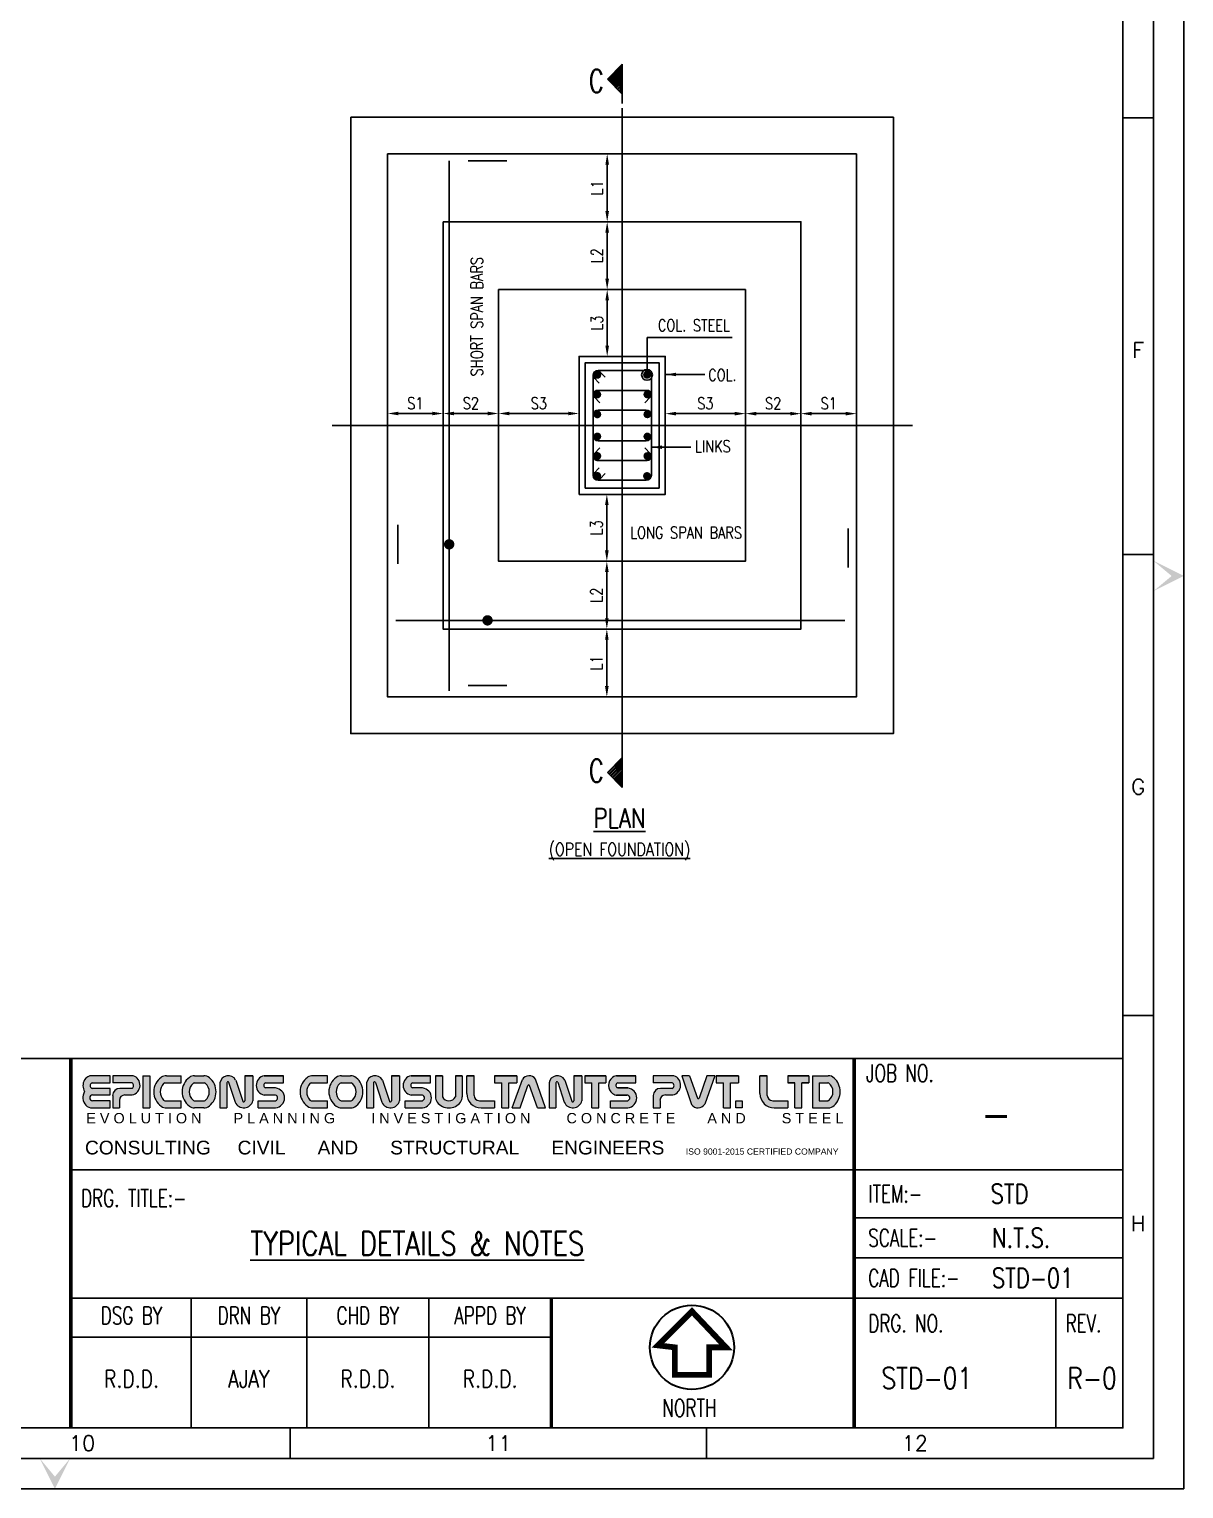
# Model space of a CAD drawing. Extents: x 455722 to 1142355, y -625363 to -272741.
# Drawn here: x 602676 to 629471, y -555636 to -521763 of the extents above; entities that cross this region are included whole.
import ezdxf
from ezdxf.enums import TextEntityAlignment as Align
from ezdxf.lldxf.tags import DXFTag

# ---------------------------------------------------------------- set-up
doc = ezdxf.new("R2010")
doc.units = 0
doc.header["$LTSCALE"] = 500
doc.header["$MEASUREMENT"] = 0
doc.layers.get('DEFPOINTS').update_dxf_attribs({"color": 4})
doc.layers.add('00 ECPL LOGO', color=250, linetype='Continuous', lineweight=20)
for name, color, linetype in [('CEN', 8, 'CENTER'), ('COL', 1, 'Continuous'), ('DIM', 5, 'Continuous'), ('FOOT', 4, 'Continuous'), ('LINK', 2, 'Continuous'), ('MISC', 5, 'Continuous'), ('NO. SECTION', 1, 'Continuous'), ('PNA', 10, 'Continuous'), ('S-REINFORCEMENT', 6, 'Continuous'), ('S-TEXT-1', 4, 'Continuous'), ('S-TITLE', 6, 'Continuous'), ('TEXT', 4, 'Continuous'), ('TEXT (SHEET)', 4, 'Continuous'), ('TEXT1', 2, 'Continuous'), ('TITLE', 4, 'Continuous')]:
    doc.layers.add(name, color=color, linetype=linetype)
doc.styles.add('ROMANS', font='r.shx', dxfattribs={"width": 0.8, "height": 275, "bigfont": 'bigfont.shx'})
doc.styles.add('SEC. TEXT', font='arial.ttf', dxfattribs={"height": 180})
tags = doc.linetypes.add('CENTER', pattern=[2, 1.25, -0.25, 0.25, -0.25]).pattern_tags.tags
tags[10:11] = [DXFTag(74, 4), DXFTag(75, 0), DXFTag(340, '0'), DXFTag(46, 1.0), DXFTag(50, 0.0), DXFTag(44, 0.0), DXFTag(45, 0.0)]
tags[8:9] = [DXFTag(74, 4), DXFTag(75, 0), DXFTag(340, '0'), DXFTag(46, 1.0), DXFTag(50, 0.0), DXFTag(44, 0.0), DXFTag(45, 0.0)]
tags[6:7] = [DXFTag(74, 4), DXFTag(75, 0), DXFTag(340, '0'), DXFTag(46, 1.0), DXFTag(50, 0.0), DXFTag(44, 0.0), DXFTag(45, 0.0)]
tags[4:5] = [DXFTag(74, 4), DXFTag(75, 0), DXFTag(340, '0'), DXFTag(46, 1.0), DXFTag(50, 0.0), DXFTag(44, 0.0), DXFTag(45, 0.0)]
tags = doc.linetypes.add('HIDDEN', pattern=[0.375, 0.25, -0.125]).pattern_tags.tags
tags[6:7] = [DXFTag(74, 4), DXFTag(75, 0), DXFTag(340, '0'), DXFTag(46, 1.0), DXFTag(50, 0.0), DXFTag(44, 0.0), DXFTag(45, 0.0)]
tags[4:5] = [DXFTag(74, 4), DXFTag(75, 0), DXFTag(340, '0'), DXFTag(46, 1.0), DXFTag(50, 0.0), DXFTag(44, 0.0), DXFTag(45, 0.0)]
doc.dimstyles.new('dim25', dxfattribs={"dimtxt": 250, "dimasz": 250, "dimexe": 200, "dimexo": 200, "dimgap": 100, "dimtad": 1, "dimdec": 0, "dimlfac": 0.25, "dimzin": 0, "dimdsep": 46, "dimtxsty": 'ROMANS', "dimcen": 0, "dimclrd": 5, "dimclre": 5, "dimclrt": 4, "dimadec": 0, "dimazin": 0, "dimtfac": 1, "dimtdec": 0, "dimtix": 1, "dimtofl": 0, "dimtmove": 2, "dimatfit": 3, "dimfxl": 0, "dimtolj": 1, "dimtzin": 0, "dimlwd": -1, "dimlwe": -1, "dimarcsym": 0})

# ---------------------------------------------------------------- blocks, each defined once
blk = doc.blocks.new('FOLDER')
at = {"layer": 'PNA'}
for points in [[(-1250, 2500), (0, 0), (0, 1000)], [(1250, 2500), (0, 0), (0, 1000)]]:
    blk.add_solid(points, dxfattribs=at)
blk = doc.blocks.new('A1')
at = {"layer": '00 ECPL LOGO'}
h = blk.add_hatch(color=7, dxfattribs=at)
h.dxf.hatch_style = 1
h.paths.add_polyline_path([(65416, 6564), (65416, 6682), (65123, 6682, 0.261636), (64999, 6612, 0.285841), (65001, 6424, 0.344902), (65022, 6205, 0.204992), (65127, 6161), (65416, 6161), (65416, 6276), (65134, 6276, -1), (65128, 6370), (65416, 6370), (65416, 6476), (65134, 6476, -1), (65132, 6564)])
h = blk.add_hatch(color=7, dxfattribs=at)
h.dxf.hatch_style = 1
h.paths.add_polyline_path([(65787, 6682), (65455, 6682), (65455, 6564), (65771, 6564, -0.440545), (65771, 6476), (65570, 6476, 0.414214), (65455, 6360), (65455, 6161), (65563, 6161), (65563, 6283, -0.414214), (65650, 6370), (65771, 6370, 0.757811)])
h.paths.add_polyline_path([(66057, 6682), (65944, 6682), (65944, 6161), (66057, 6161)])
h.paths.add_polyline_path([(66562, 6682), (66324, 6682, 0.154275), (66241, 6655, 0.519672), (66241, 6187, 0.154275), (66324, 6161), (66562, 6161), (66562, 6276), (66299, 6276, -0.210356), (66278, 6286, -0.388707), (66278, 6555, -0.210356), (66299, 6564), (66562, 6564)])
h.paths.add_polyline_path([(66927, 6682), (66780, 6682, 0.159018), (66695, 6654, 0.507969), (66695, 6189, 0.159018), (66780, 6161), (66927, 6161, 0.173791), (67019, 6194, 0.472311), (67019, 6649, 0.173791)])
h.paths.add_polyline_path([(66938, 6564, -0.185052), (66957, 6557, -0.445894), (66957, 6284, -0.185052), (66938, 6276), (66774, 6276, -0.185052), (66755, 6284, -0.445894), (66755, 6557, -0.185052), (66774, 6564)], flags=16)
h.paths.add_polyline_path([(67444, 6611, 0.723435), (67190, 6564), (67190, 6161), (67302, 6161), (67302, 6564, -0.723435), (67330, 6575), (67437, 6252, 0.724077), (67721, 6277), (67721, 6682), (67592, 6682), (67592, 6278, -0.755661), (67557, 6267)])
h.paths.add_polyline_path([(68218, 6682), (67905, 6682, 0.823713), (67905, 6367), (68089, 6367, -0.713272), (68089, 6276), (67809, 6276), (67809, 6161), (68089, 6161, 0.900309), (68089, 6484), (67928, 6484, -0.746931), (67928, 6564), (68218, 6564)])
h = blk.add_hatch(color=7, dxfattribs=at)
h.dxf.hatch_style = 1
h.paths.add_polyline_path([(68929, 6682), (68691, 6682, 0.154275), (68607, 6655, 0.519672), (68607, 6187, 0.154275), (68691, 6161), (68929, 6161), (68929, 6276), (68665, 6276, -0.210932), (68644, 6286, -0.385278), (68643, 6554, -0.212895), (68665, 6564), (68929, 6564)])
h.paths.add_polyline_path([(69394, 6649, 0.173792), (69302, 6682), (69155, 6682, 0.159018), (69070, 6654, 0.507969), (69070, 6189, 0.159018), (69155, 6161), (69302, 6161, 0.173792), (69394, 6194, 0.472311)])
h.paths.add_polyline_path([(69312, 6564, -0.185053), (69331, 6557, -0.445893), (69331, 6284, -0.185053), (69312, 6276), (69149, 6276, -0.185053), (69129, 6284, -0.445893), (69129, 6557, -0.185053), (69149, 6564)], flags=16)
h.paths.add_polyline_path([(69562, 6564), (69562, 6161), (69674, 6161), (69674, 6564, -0.436861), (69690, 6581, -0.319738), (69704, 6571), (69809, 6252, 0.724077), (70093, 6277), (70093, 6682), (69964, 6682), (69964, 6278, -0.755661), (69930, 6267), (69816, 6611, 0.723435)])
h.paths.add_polyline_path([(70594, 6682), (70281, 6682, 0.823713), (70281, 6367), (70466, 6367, -0.713272), (70466, 6276), (70185, 6276), (70185, 6161), (70466, 6161, 0.900309), (70466, 6484), (70304, 6484, -0.746931), (70304, 6564), (70594, 6564)])
h.paths.add_polyline_path([(70788, 6682), (70676, 6682), (70676, 6341, 0.160106), (70704, 6256, 0.505303), (71080, 6256, 0.160106), (71108, 6341), (71108, 6682), (70999, 6682), (70999, 6342, -0.621318), (70788, 6342)])
h.paths.add_polyline_path([(71299, 6682), (71181, 6682), (71181, 6392, 0.414214), (71412, 6161), (71631, 6161), (71631, 6276), (71386, 6276, -0.414214), (71299, 6363)])
h.paths.add_polyline_path([(71989, 6682), (71631, 6682), (71631, 6567), (71748, 6567), (71748, 6161), (71860, 6161), (71860, 6567), (71989, 6567)])
h.paths.add_polyline_path([(72294, 6628, 0.539211), (72081, 6621), (71915, 6161), (72046, 6161), (72170, 6522, -0.708617), (72197, 6522), (72327, 6161), (72453, 6161)])
h.paths.add_polyline_path([(72766, 6611, 0.723435), (72512, 6564), (72512, 6161), (72624, 6161), (72624, 6564, -0.723435), (72653, 6575), (72759, 6252, 0.724077), (73043, 6277), (73043, 6682), (72914, 6682), (72914, 6278, -0.755661), (72880, 6267)])
h.paths.add_polyline_path([(73430, 6682), (73090, 6682), (73090, 6567), (73206, 6567), (73206, 6161), (73319, 6161), (73319, 6567), (73430, 6567)])
h.paths.add_polyline_path([(73915, 6682), (73623, 6682, 0.157568), (73539, 6654, 0.511532), (73539, 6394, 0.157569), (73623, 6367), (73786, 6367, -0.713272), (73786, 6276), (73506, 6276), (73506, 6161), (73786, 6161, 0.900308), (73786, 6484), (73630, 6484), (73624, 6484, -0.722204), (73624, 6567), (73915, 6567)])
h = blk.add_hatch(color=7, dxfattribs=at)
h.dxf.hatch_style = 1
h.paths.add_polyline_path([(74531, 6682), (74198, 6682), (74198, 6564), (74501, 6564, -0.270444), (74526, 6549, -0.26297), (74526, 6491, -0.270444), (74501, 6476), (74314, 6476, 0.414214), (74198, 6360), (74198, 6161), (74307, 6161), (74307, 6283, -0.414214), (74393, 6370), (74515, 6370, 0.757811)])
h.paths.add_polyline_path([(74784, 6682), (74659, 6682), (74818, 6215, 0.539211), (75030, 6221), (75196, 6682), (75065, 6682), (74941, 6320, -0.708617), (74914, 6320)])
h.paths.add_polyline_path([(75574, 6682), (75217, 6682), (75217, 6567), (75333, 6567), (75333, 6161), (75446, 6161), (75446, 6567), (75574, 6567)])
h.paths.add_polyline_path([(76042, 6682), (75924, 6682), (75924, 6392, 0.414214), (76155, 6161), (76374, 6161), (76374, 6276), (76129, 6276, -0.414214), (76042, 6363)])
h.paths.add_polyline_path([(75638, 6276), (75531, 6276), (75531, 6161), (75638, 6161)])
h = blk.add_hatch(color=7, dxfattribs=at)
h.dxf.hatch_style = 1
h.paths.add_polyline_path([(76374, 6682), (76374, 6567), (76490, 6567), (76490, 6161), (76603, 6161), (76603, 6567), (76715, 6567), (76715, 6682)])
h.paths.add_polyline_path([(76771, 6682), (76771, 6161), (77026, 6161, 0.189446), (77124, 6199, 0.435754), (77124, 6643, 0.189446), (77026, 6682)])
h.paths.add_polyline_path([(77029, 6567, -0.519112), (77029, 6276), (76881, 6276), (76881, 6567)], flags=16)
at = {"color": 1}
for p, q in [((81794, 6959), (1969, 6959)), ((64792, 5159), (81794, 5159)), ((64792, 3084), (81794, 3084)), ((64792, 2451), (72548, 2451))]:
    blk.add_line(p, q, dxfattribs=at)
at = {"color": 5, "linetype": 'ByBlock', "lineweight": -2}
for p, q in [((77465, 4384), (81794, 4384)), ((77465, 3734), (81794, 3734)), ((66725, 984), (66725, 3084)), ((68592, 984), (68592, 3084)), ((70570, 984), (70570, 3084)), ((80711, 3084), (80711, 984))]:
    blk.add_line(p, q, dxfattribs=at)
blk.add_line((72548, 984), (72548, 3084))
at = {"flags": 128}
blk.add_lwpolyline([(0, 0), (82779, 0), (82779, 58231), (0, 58231)], close=True, dxfattribs=at)
at = {"color": 1, "const_width": 56.6}
for points in [[(64777, 984), (64777, 6959)], [(77447, 984), (77447, 6959)], [(72548, 984), (72548, 3084)]]:
    blk.add_lwpolyline(points, dxfattribs=at)
at = {"layer": '00 ECPL LOGO', "color": 7}
for p, q in [((65416, 6682), (65123, 6682)), ((65416, 6564), (65416, 6682)), ((65787, 6682), (65455, 6682)), ((65455, 6682), (65455, 6564)), ((65944, 6682), (66057, 6682)), ((65944, 6682), (65944, 6161)), ((66057, 6682), (66057, 6161)), ((66324, 6682), (66562, 6682)), ((66562, 6564), (66562, 6682)), ((66780, 6682), (66927, 6682)), ((67444, 6611), (67557, 6267)), ((67592, 6682), (67721, 6682)), ((67721, 6682), (67592, 6682)), ((67592, 6682), (67592, 6276)), ((67721, 6682), (67721, 6276)), ((67905, 6682), (68218, 6682)), ((68218, 6682), (67905, 6682)), ((68218, 6564), (68218, 6682)), ((68929, 6682), (68691, 6682)), ((68929, 6564), (68929, 6682)), ((69155, 6682), (69302, 6682)), ((69816, 6611), (69930, 6267)), ((69964, 6682), (70093, 6682)), ((69964, 6682), (70093, 6682)), ((70093, 6682), (69964, 6682)), ((69964, 6682), (69964, 6276)), ((70093, 6682), (70093, 6277)), ((70281, 6682), (70594, 6682)), ((70281, 6682), (70594, 6682)), ((70594, 6682), (70281, 6682)), ((70594, 6564), (70594, 6682)), ((70676, 6682), (70788, 6682)), ((70788, 6682), (70676, 6682)), ((70676, 6682), (70676, 6341)), ((70788, 6682), (70788, 6342)), ((70999, 6682), (71108, 6682)), ((71108, 6682), (70999, 6682)), ((70999, 6682), (70999, 6342)), ((71108, 6682), (71108, 6341)), ((71181, 6682), (71299, 6682)), ((71299, 6682), (71181, 6682)), ((71181, 6392), (71181, 6682)), ((71299, 6363), (71299, 6682)), ((71631, 6682), (71989, 6682)), ((71989, 6682), (71631, 6682)), ((71631, 6682), (71631, 6567)), ((71915, 6161), (72081, 6621)), ((71989, 6682), (71989, 6567)), ((72453, 6161), (72294, 6628)), ((72766, 6611), (72880, 6267)), ((72914, 6682), (72914, 6276)), ((72914, 6682), (73043, 6682)), ((72914, 6682), (73043, 6682)), ((73043, 6682), (72914, 6682)), ((72914, 6682), (73043, 6682)), ((73043, 6682), (73043, 6276)), ((73090, 6682), (73090, 6567)), ((73090, 6682), (73430, 6682)), ((73430, 6682), (73090, 6682)), ((73090, 6682), (73430, 6682)), ((73090, 6682), (73430, 6682)), ((73430, 6682), (73090, 6682)), ((73430, 6682), (73430, 6567)), ((73602, 6682), (73915, 6682)), ((73602, 6682), (73915, 6682)), ((73915, 6682), (73623, 6682)), ((73915, 6564), (73915, 6682)), ((74198, 6682), (74198, 6564)), ((74531, 6682), (74198, 6682)), ((74659, 6682), (74818, 6215)), ((74784, 6682), (74659, 6682)), ((74784, 6682), (74659, 6682)), ((74784, 6682), (74914, 6320)), ((75065, 6682), (74941, 6320)), ((75196, 6682), (75030, 6221)), ((75196, 6682), (75065, 6682)), ((75123, 6682), (75065, 6682)), ((75196, 6682), (75065, 6682)), ((75217, 6682), (75217, 6567)), ((75217, 6682), (75574, 6682)), ((75574, 6682), (75217, 6682)), ((75217, 6682), (75574, 6682)), ((75217, 6682), (75574, 6682)), ((75217, 6682), (75574, 6682)), ((75574, 6682), (75574, 6567)), ((75924, 6392), (75924, 6682)), ((75924, 6682), (76042, 6682)), ((76042, 6682), (75924, 6682)), ((76042, 6363), (76042, 6682)), ((76374, 6682), (76374, 6567)), ((76374, 6682), (76715, 6682)), ((76715, 6682), (76374, 6682)), ((76715, 6682), (76715, 6567)), ((76771, 6682), (76771, 6161)), ((76771, 6682), (77026, 6682)), ((65134, 6564), (65416, 6564)), ((65416, 6476), (65134, 6476)), ((65416, 6370), (65416, 6476)), ((65771, 6564), (65455, 6564)), ((65771, 6476), (65570, 6476)), ((66299, 6564), (66562, 6564)), ((66774, 6564), (66938, 6564)), ((67190, 6564), (67190, 6161)), ((67302, 6564), (67302, 6161)), ((67330, 6575), (67437, 6252)), ((67721, 6564), (67721, 6564)), ((67928, 6564), (68218, 6564)), ((68089, 6484), (67928, 6484)), ((68665, 6564), (68929, 6564)), ((69149, 6564), (69312, 6564)), ((69562, 6564), (69562, 6161)), ((69674, 6564), (69674, 6161)), ((69704, 6571), (69809, 6252)), ((70093, 6564), (70093, 6564)), ((70304, 6564), (70594, 6564)), ((70466, 6484), (70304, 6484)), ((71631, 6567), (71748, 6567)), ((71748, 6161), (71748, 6567)), ((71860, 6161), (71860, 6567)), ((71860, 6567), (71989, 6567)), ((72046, 6161), (72170, 6522)), ((72327, 6161), (72197, 6522)), ((72512, 6564), (72512, 6161)), ((72624, 6564), (72624, 6161)), ((72653, 6575), (72759, 6252)), ((73043, 6564), (73043, 6564)), ((73090, 6567), (73206, 6567)), ((73090, 6567), (73206, 6567)), ((73206, 6161), (73206, 6567)), ((73319, 6161), (73319, 6567)), ((73319, 6567), (73430, 6567)), ((73319, 6567), (73430, 6567)), ((73624, 6567), (73915, 6567)), ((73786, 6484), (73624, 6484)), ((73630, 6484), (73786, 6484)), ((74501, 6564), (74198, 6564)), ((74501, 6476), (74314, 6476)), ((75217, 6567), (75333, 6567)), ((75217, 6567), (75333, 6567)), ((75333, 6161), (75333, 6567)), ((75446, 6161), (75446, 6567)), ((75446, 6567), (75574, 6567)), ((75446, 6567), (75574, 6567)), ((76374, 6567), (76490, 6567)), ((76490, 6567), (76374, 6567)), ((76490, 6161), (76490, 6567)), ((76603, 6161), (76603, 6567)), ((76603, 6567), (76715, 6567)), ((76603, 6567), (76715, 6567)), ((76715, 6567), (76603, 6567)), ((76881, 6567), (76881, 6276)), ((76881, 6567), (77019, 6567)), ((65127, 6161), (65416, 6161)), ((65128, 6370), (65416, 6370)), ((65416, 6276), (65128, 6276)), ((65416, 6161), (65416, 6276)), ((65455, 6360), (65455, 6161)), ((65455, 6161), (65563, 6161)), ((65563, 6283), (65563, 6161)), ((65650, 6370), (65771, 6370)), ((65944, 6161), (66057, 6161)), ((66299, 6276), (66562, 6276)), ((66324, 6161), (66562, 6161)), ((66562, 6161), (66562, 6276)), ((66774, 6276), (66938, 6276)), ((66927, 6161), (66780, 6161)), ((67190, 6161), (67302, 6161)), ((67569, 6161), (67592, 6161)), ((67592, 6162), (67592, 6161)), ((67721, 6276), (67721, 6276)), ((67809, 6161), (67809, 6276)), ((67809, 6276), (68089, 6276)), ((67809, 6161), (68089, 6161)), ((67809, 6161), (68089, 6161)), ((68089, 6367), (67905, 6367)), ((68665, 6276), (68929, 6276)), ((68691, 6161), (68929, 6161)), ((68929, 6161), (68929, 6276)), ((69149, 6276), (69312, 6276)), ((69155, 6161), (69302, 6161)), ((69562, 6161), (69674, 6161)), ((69562, 6161), (69674, 6161)), ((69562, 6161), (69674, 6161)), ((70185, 6161), (70185, 6276)), ((70185, 6276), (70466, 6276)), ((70185, 6276), (70466, 6276)), ((70185, 6161), (70466, 6161)), ((70185, 6161), (70466, 6161)), ((70185, 6161), (70466, 6161)), ((70466, 6367), (70281, 6367)), ((71386, 6276), (71631, 6276)), ((71412, 6161), (71631, 6161)), ((71412, 6161), (71631, 6161)), ((71631, 6276), (71631, 6161)), ((71748, 6161), (71860, 6161)), ((71748, 6161), (71860, 6161)), ((71915, 6161), (72046, 6161)), ((71989, 6161), (72046, 6161)), ((72327, 6161), (72453, 6161)), ((72327, 6161), (72453, 6161)), ((72512, 6161), (72624, 6161)), ((72512, 6161), (72624, 6161)), ((72512, 6161), (72624, 6161)), ((73043, 6276), (73043, 6276)), ((73206, 6161), (73319, 6161)), ((73206, 6161), (73319, 6161)), ((73206, 6161), (73319, 6161)), ((73206, 6161), (73319, 6161)), ((73506, 6161), (73506, 6276)), ((73506, 6276), (73786, 6276)), ((73506, 6276), (73786, 6276)), ((73506, 6276), (73786, 6276)), ((73506, 6161), (73786, 6161)), ((73506, 6161), (73786, 6161)), ((73506, 6161), (73786, 6161)), ((73506, 6161), (73786, 6161)), ((73506, 6161), (73786, 6161)), ((73786, 6367), (73602, 6367)), ((73623, 6367), (73774, 6367)), ((74198, 6360), (74198, 6161)), ((74198, 6161), (74307, 6161)), ((74307, 6283), (74307, 6161)), ((74393, 6370), (74515, 6370)), ((75333, 6161), (75446, 6161)), ((75333, 6161), (75446, 6161)), ((75333, 6161), (75446, 6161)), ((76129, 6276), (76374, 6276)), ((76155, 6161), (76374, 6161)), ((76155, 6161), (76374, 6161)), ((76374, 6276), (76374, 6161)), ((76490, 6161), (76603, 6161)), ((76490, 6161), (76603, 6161)), ((76490, 6161), (76603, 6161)), ((76490, 6161), (76603, 6161)), ((76507, 6161), (76603, 6161)), ((76507, 6161), (76603, 6161)), ((76507, 6161), (76603, 6161)), ((76507, 6161), (76603, 6161)), ((76771, 6161), (77026, 6161)), ((76881, 6276), (77019, 6276))]:
    blk.add_line(p, q, dxfattribs=at)
blk.add_lwpolyline([(75531, 6276), (75638, 6276), (75638, 6161), (75531, 6161)], close=True, dxfattribs=at)
for centre, radius, start, end in [((65151, 6520), 178, 148.648, 212.4563), ((65123, 6537), 145, 90, 148.648), ((65735, 6528), 162, 282.7188, 71.3398), ((66405, 6421), 286, 125.0807, 234.9193), ((66324, 6537), 145, 90, 125.0807), ((66865, 6421), 288, 126.1417, 233.8583), ((66780, 6537), 145, 90, 126.1417), ((66927, 6537), 145, 50.5638, 90), ((66832, 6421), 295, 309.4362, 50.5638), ((67324, 6546), 136, 28.75, 172.2831), ((67936, 6524), 160, 101.0425, 258.9575), ((68772, 6421), 286, 125.0807, 234.9193), ((68691, 6537), 145, 90, 125.0807), ((69239, 6421), 288, 126.1417, 233.8583), ((69155, 6537), 145, 90, 126.1417), ((69302, 6537), 145, 50.5638, 90), ((69207, 6421), 295, 309.4362, 50.5638), ((69697, 6546), 136, 28.75, 172.2831), ((70312, 6524), 160, 101.0425, 258.9575), ((72190, 6554), 127, 35.166, 148.5022), ((72647, 6546), 136, 28.75, 172.2831), ((73633, 6524), 160, 125.818, 234.182), ((73623, 6537), 145, 90, 125.818), ((74479, 6528), 162, 282.7188, 71.3398), ((77026, 6537), 145, 47.0907, 90), ((76918, 6421), 303, 312.9093, 47.0907), ((65151, 6328), 178, 147.5437, 223.6612), ((65133, 6520), 44.1, 88.7637, 271.2363), ((65570, 6360), 116, 90, 180), ((65731, 6520), 59.7, 312.4487, 47.5513), ((66424, 6420), 199, 137.5171, 222.4829), ((66299, 6535), 28.9, 90, 137.5171), ((66877, 6420), 183, 131.9364, 228.0636), ((66774, 6535), 28.9, 90, 131.9364), ((66938, 6535), 28.9, 48.0636, 90), ((66834, 6420), 183, 311.9364, 48.0636), ((67318, 6565), 16.2, 40.0191, 183.5523), ((67939, 6524), 41.8, 106.4856, 253.5144), ((68072, 6322), 162, 276.006, 83.994), ((68792, 6421), 200, 138.0741, 222.3563), ((68665, 6535), 28.9, 90, 138.0741), ((69252, 6420), 183, 131.9364, 228.0636), ((69149, 6535), 28.9, 90, 131.9364), ((69312, 6535), 28.9, 48.0636, 90), ((69209, 6420), 183, 311.9364, 48.0636), ((69690, 6565), 16.2, 89.1577, 183.5523), ((69690, 6567), 14.5, 18.2334, 89.1577), ((70316, 6524), 41.8, 106.4856, 253.5144), ((70449, 6322), 162, 276.006, 83.994), ((71412, 6392), 231, 180, 270), ((72184, 6517), 14.5, 19.7665, 161.0546), ((72640, 6565), 16.2, 40.0191, 183.5523), ((73623, 6512), 145, 234.182, 270), ((73638, 6525), 43.7, 108.3261, 238.1957), ((73630, 6513), 28.9, 238.1957, 270), ((73769, 6322), 162, 276.006, 83.994), ((74314, 6360), 116, 90, 180), ((74501, 6535), 28.9, 29.4672, 90), ((74501, 6505), 28.9, 270, 330.5328), ((74474, 6520), 59.7, 330.5328, 29.4672), ((76155, 6392), 231, 180, 270), ((77019, 6538), 28.9, 51.4816, 90), ((76926, 6422), 178, 308.5184, 51.4816), ((65127, 6305), 145, 223.6612, 270), ((65131, 6323), 46.8, 94.0242, 265.9758), ((65650, 6283), 86.7, 90, 180), ((66324, 6305), 145, 234.9193, 270), ((66299, 6305), 28.9, 222.4829, 270), ((66780, 6305), 145, 233.8583, 270), ((66774, 6305), 28.9, 228.0636, 270), ((66927, 6305), 145, 270, 309.4362), ((66938, 6305), 28.9, 270, 311.9364), ((67575, 6311), 150, 203.2219, 346.755), ((67573, 6277), 19, 214.0796, 357.6127), ((68074, 6322), 48, 289.0016, 70.9984), ((68691, 6305), 145, 234.9193, 270), ((68665, 6305), 28.9, 222.3563, 270), ((69155, 6305), 145, 233.8583, 270), ((69149, 6305), 28.9, 228.0636, 270), ((69302, 6305), 145, 270, 309.4362), ((69312, 6305), 28.9, 270, 311.9364), ((69947, 6311), 150, 203.2219, 346.8516), ((69945, 6277), 19, 214.0796, 357.6127), ((70450, 6322), 48, 289.0016, 70.9984), ((70820, 6341), 145, 180, 216.3848), ((70892, 6394), 234, 216.3848, 323.6152), ((70893, 6394), 118, 206.2931, 333.7069), ((70964, 6341), 145, 323.6152, 0), ((71386, 6363), 86.7, 180, 270), ((72897, 6311), 150, 203.2219, 346.755), ((72895, 6277), 19, 214.0796, 357.6127), ((73771, 6322), 48, 289.0016, 70.9984), ((74393, 6283), 86.7, 90, 180), ((74922, 6288), 127, 215.166, 328.5022), ((74928, 6325), 14.5, 199.7665, 341.0546), ((76129, 6363), 86.7, 180, 270), ((77019, 6305), 28.9, 270, 308.5184), ((77026, 6305), 145, 270, 312.9093)]:
    blk.add_arc(centre, radius, start, end, dxfattribs=at)
at = {"layer": 'PNA'}
for p, q in [((81794, 22171), (82287, 22171)), ((81794, 15109), (82287, 15109)), ((81794, 7653), (82287, 7653)), ((68326, 984), (68326, 492)), ((75060, 984), (75060, 492))]:
    blk.add_line(p, q, dxfattribs=at)
at = {"layer": 'PNA', "color": 1}
for points in [[(984, 492), (82287, 492), (82287, 57739), (984, 57739)], [(1969, 984), (81794, 984), (81794, 57247), (1969, 57247)]]:
    blk.add_lwpolyline(points, close=True, dxfattribs=at)
at = {"layer": 'PNA', "xscale": 0.196857838483993, "yscale": 0.196857838483993, "zscale": 0.196857838483993, "rotation": 90}
blk.add_blockref('FOLDER', (82779, 14764), dxfattribs=at)
at = {"layer": 'PNA', "xscale": 0.1968578388914466, "yscale": 0.1968578388914466, "zscale": 0.1968578388914466}
blk.add_blockref('FOLDER', (64520, 0), dxfattribs=at)
at = {"layer": '00 ECPL LOGO', "color": 7, "attachment_point": 1, "style": 'SEC. TEXT'}
for s, insert, char_height, width in [('E V O L U T I O N        P L A N N I N G         I N V E S T I G A T I O N         C O N C R E T E        A N D         S T E E L', (65027, 6078), 166.781, 495341.65), ('CONSULTING     CIVIL      AND      STRUCTURAL      ENGINEERS', (65006, 5630), 222.37, 551225.43), ('ISO 9001-2015 CERTIFIED COMPANY', (74724, 5505), 100.07, 482873.39)]:
    blk.add_mtext(s, dxfattribs=dict(at, insert=insert, char_height=char_height, width=width))
at = {"layer": 'PNA', "style": 'ROMANS'}
for s, height, p in [('F', 246, (82041, 18417)), ('G', 246, (82041, 11355)), ('H', 246, (82041, 4292)), ('10', 246.1, (64960, 738)), ('11', 246.1, (71694, 738)), ('12', 246.1, (78428, 738))]:
    blk.add_text(s, height=height, dxfattribs=at).set_placement(p, align=Align.MIDDLE)
at = {"layer": 'TEXT (SHEET)', "color": 4, "style": 'ROMANS', "width": 0.7}
for s, p in [('JOB NO.', (77639, 6582)), ('NORTH', (74345, 1166))]:
    blk.add_text(s, height=283.2, dxfattribs=at).set_placement(p)
for s, height, p in [('DRG. TITLE:-', 283.16, (64944, 4701)), ('ITEM:-', 283.2, (77676, 4772)), ('SCALE:-', 283.2, (77676, 4059)), ('CAD FILE:-', 283.2, (77676, 3409)), ('DRG. NO. ', 283.2, (77676, 2676)), ('REV.', 283.2, (80867, 2676))]:
    blk.add_text(s, height=height, dxfattribs=at).set_placement(p, align=Align.MIDDLE_LEFT)
for s, p in [('DSG BY', (65759, 2803)), ('DRN BY', (67659, 2803)), ('CHD BY', (69581, 2803)), ('APPD BY', (71559, 2803))]:
    blk.add_text(s, height=283.2, dxfattribs=at).set_placement(p, align=Align.MIDDLE_CENTER)
blk = doc.blocks.new('*D415')
at = {"layer": 'DEFPOINTS', "color": 0}
for p in [(616438, -532558), (616081, -534110), (616438, -534110)]:
    blk.add_point(p, dxfattribs=at)
at = {"layer": 'DIM', "color": 5}
for p, q in [((616238, -532558), (615881, -532558)), ((616081, -532808), (616081, -533860)), ((616238, -534110), (615881, -534110))]:
    blk.add_line(p, q, dxfattribs=at)
for points in [[(616123, -532808), (616039, -532808), (616081, -532558)], [(616039, -533860), (616123, -533860), (616081, -534110)]]:
    blk.add_solid(points, dxfattribs=at)
at = {"layer": 'DIM', "color": 4, "insert": (615843, -533334), "char_height": 275, "attachment_point": 5, "rotation": 90, "style": 'ROMANS'}
blk.add_mtext('\\A1;L3', dxfattribs=at)
blk = doc.blocks.new('*D416')
at = {"layer": 'DEFPOINTS', "color": 0}
for p in [(616438, -535684), (616081, -537258), (616438, -537258)]:
    blk.add_point(p, dxfattribs=at)
at = {"layer": 'DIM', "color": 5}
for p, q in [((616238, -535684), (615881, -535684)), ((616081, -535934), (616081, -537008)), ((616238, -537258), (615881, -537258))]:
    blk.add_line(p, q, dxfattribs=at)
for points in [[(616123, -535934), (616039, -535934), (616081, -535684)], [(616039, -537008), (616123, -537008), (616081, -537258)]]:
    blk.add_solid(points, dxfattribs=at)
at = {"layer": 'DIM', "color": 4, "insert": (615843, -536471), "char_height": 275, "attachment_point": 5, "rotation": 90, "style": 'ROMANS'}
blk.add_mtext('\\A1;L1', dxfattribs=at)
blk = doc.blocks.new('*D417')
at = {"layer": 'DEFPOINTS', "color": 0}
for p in [(616438, -534110), (616081, -535684), (616438, -535684)]:
    blk.add_point(p, dxfattribs=at)
at = {"layer": 'DIM', "color": 5}
for p, q in [((616238, -534110), (615881, -534110)), ((616081, -534360), (616081, -535434)), ((616238, -535684), (615881, -535684))]:
    blk.add_line(p, q, dxfattribs=at)
for points in [[(616123, -534360), (616039, -534360), (616081, -534110)], [(616039, -535434), (616123, -535434), (616081, -535684)]]:
    blk.add_solid(points, dxfattribs=at)
at = {"layer": 'DIM', "color": 4, "insert": (615843, -534897), "char_height": 275, "attachment_point": 5, "rotation": 90, "style": 'ROMANS'}
blk.add_mtext('\\A1;L2', dxfattribs=at)
blk = doc.blocks.new('*D418')
at = {"layer": 'DEFPOINTS', "color": 0}
for p in [(616089, -524658), (616438, -524658), (616434, -526232)]:
    blk.add_point(p, dxfattribs=at)
at = {"layer": 'DIM', "color": 5}
for p, q in [((616238, -524658), (615889, -524658)), ((616089, -525982), (616089, -524908)), ((616234, -526232), (615889, -526232))]:
    blk.add_line(p, q, dxfattribs=at)
for points in [[(616131, -524908), (616047, -524908), (616089, -524658)], [(616047, -525982), (616131, -525982), (616089, -526232)]]:
    blk.add_solid(points, dxfattribs=at)
at = {"layer": 'DIM', "color": 4, "insert": (615851, -525445), "char_height": 275, "attachment_point": 5, "rotation": 90, "style": 'ROMANS'}
blk.add_mtext('\\A1;L1', dxfattribs=at)
blk = doc.blocks.new('*D419')
at = {"layer": 'DEFPOINTS', "color": 0}
for p in [(613569, -530682), (615435, -530682), (615435, -530682)]:
    blk.add_point(p, dxfattribs=at)
at = {"layer": 'DIM', "color": 5}
for p, q in [((613569, -530482), (613569, -530482)), ((613819, -530682), (615185, -530682)), ((615435, -530482), (615435, -530482))]:
    blk.add_line(p, q, dxfattribs=at)
for points in [[(613819, -530640), (613819, -530723), (613569, -530682)], [(615185, -530723), (615185, -530640), (615435, -530682)]]:
    blk.add_solid(points, dxfattribs=at)
at = {"layer": 'DIM', "color": 4, "insert": (614502, -530444), "char_height": 275, "attachment_point": 5, "style": 'ROMANS'}
blk.add_mtext('\\A1;S3', dxfattribs=at)
blk = doc.blocks.new('*D420')
at = {"layer": 'DEFPOINTS', "color": 0}
for p in [(612282, -530682), (610994, -530958), (612282, -530958)]:
    blk.add_point(p, dxfattribs=at)
at = {"layer": 'DIM', "color": 5}
for p, q in [((610994, -530758), (610994, -530482)), ((611244, -530682), (612032, -530682)), ((612282, -530758), (612282, -530482))]:
    blk.add_line(p, q, dxfattribs=at)
for points in [[(611244, -530640), (611244, -530723), (610994, -530682)], [(612032, -530723), (612032, -530640), (612282, -530682)]]:
    blk.add_solid(points, dxfattribs=at)
at = {"layer": 'DIM', "color": 4, "insert": (611638, -530444), "char_height": 275, "attachment_point": 5, "style": 'ROMANS'}
blk.add_mtext('\\A1;S1', dxfattribs=at)
blk = doc.blocks.new('*D421')
at = {"layer": 'DEFPOINTS', "color": 0}
for p in [(613569, -530682), (612282, -530958), (613569, -530958)]:
    blk.add_point(p, dxfattribs=at)
at = {"layer": 'DIM', "color": 5}
for p, q in [((612282, -530758), (612282, -530482)), ((612532, -530682), (613319, -530682)), ((613569, -530758), (613569, -530482))]:
    blk.add_line(p, q, dxfattribs=at)
for points in [[(612532, -530640), (612532, -530723), (612282, -530682)], [(613319, -530723), (613319, -530640), (613569, -530682)]]:
    blk.add_solid(points, dxfattribs=at)
at = {"layer": 'DIM', "color": 4, "insert": (612926, -530444), "char_height": 275, "attachment_point": 5, "style": 'ROMANS'}
blk.add_mtext('\\A1;S2', dxfattribs=at)
blk = doc.blocks.new('*D422')
at = {"layer": 'DEFPOINTS', "color": 0}
for p in [(616089, -527806), (616438, -527806), (616437, -529358)]:
    blk.add_point(p, dxfattribs=at)
at = {"layer": 'DIM', "color": 5}
for p, q in [((616238, -527806), (615889, -527806)), ((616089, -529108), (616089, -528056)), ((616237, -529358), (615889, -529358))]:
    blk.add_line(p, q, dxfattribs=at)
for points in [[(616131, -528056), (616047, -528056), (616089, -527806)], [(616047, -529108), (616131, -529108), (616089, -529358)]]:
    blk.add_solid(points, dxfattribs=at)
at = {"layer": 'DIM', "color": 4, "insert": (615851, -528582), "char_height": 275, "attachment_point": 5, "rotation": 90, "style": 'ROMANS'}
blk.add_mtext('\\A1;L3', dxfattribs=at)
blk = doc.blocks.new('*D423')
at = {"layer": 'DEFPOINTS', "color": 0}
for p in [(619298, -530685), (617438, -530958), (619298, -530958)]:
    blk.add_point(p, dxfattribs=at)
at = {"layer": 'DIM', "color": 5}
for p, q in [((617438, -530758), (617438, -530485)), ((617688, -530685), (619048, -530685)), ((619298, -530758), (619298, -530485))]:
    blk.add_line(p, q, dxfattribs=at)
for points in [[(617688, -530643), (617688, -530727), (617438, -530685)], [(619048, -530727), (619048, -530643), (619298, -530685)]]:
    blk.add_solid(points, dxfattribs=at)
at = {"layer": 'DIM', "color": 4, "insert": (618368, -530447), "char_height": 275, "attachment_point": 5, "style": 'ROMANS'}
blk.add_mtext('\\A1;S3', dxfattribs=at)
blk = doc.blocks.new('*D424')
at = {"layer": 'DEFPOINTS', "color": 0}
for p in [(621873, -530685), (620586, -530958), (621873, -530958)]:
    blk.add_point(p, dxfattribs=at)
at = {"layer": 'DIM', "color": 5}
for p, q in [((620586, -530758), (620586, -530485)), ((620836, -530685), (621623, -530685)), ((621873, -530758), (621873, -530485))]:
    blk.add_line(p, q, dxfattribs=at)
for points in [[(620836, -530643), (620836, -530727), (620586, -530685)], [(621623, -530727), (621623, -530643), (621873, -530685)]]:
    blk.add_solid(points, dxfattribs=at)
at = {"layer": 'DIM', "color": 4, "insert": (621229, -530447), "char_height": 275, "attachment_point": 5, "style": 'ROMANS'}
blk.add_mtext('\\A1;S1', dxfattribs=at)
blk = doc.blocks.new('*D425')
at = {"layer": 'DEFPOINTS', "color": 0}
for p in [(620586, -530685), (619298, -530958), (620586, -530958)]:
    blk.add_point(p, dxfattribs=at)
at = {"layer": 'DIM', "color": 5}
for p, q in [((619298, -530758), (619298, -530485)), ((619548, -530685), (620336, -530685)), ((620586, -530758), (620586, -530485))]:
    blk.add_line(p, q, dxfattribs=at)
for points in [[(619548, -530643), (619548, -530727), (619298, -530685)], [(620336, -530727), (620336, -530643), (620586, -530685)]]:
    blk.add_solid(points, dxfattribs=at)
at = {"layer": 'DIM', "color": 4, "insert": (619942, -530447), "char_height": 275, "attachment_point": 5, "style": 'ROMANS'}
blk.add_mtext('\\A1;S2', dxfattribs=at)
blk = doc.blocks.new('*D426')
at = {"layer": 'DEFPOINTS', "color": 0}
for p in [(616089, -526232), (616434, -526232), (616438, -527806)]:
    blk.add_point(p, dxfattribs=at)
at = {"layer": 'DIM', "color": 5}
for p, q in [((616234, -526232), (615889, -526232)), ((616089, -527556), (616089, -526482)), ((616238, -527806), (615889, -527806))]:
    blk.add_line(p, q, dxfattribs=at)
for points in [[(616131, -526482), (616047, -526482), (616089, -526232)], [(616047, -527556), (616131, -527556), (616089, -527806)]]:
    blk.add_solid(points, dxfattribs=at)
at = {"layer": 'DIM', "color": 4, "insert": (615851, -527019), "char_height": 275, "attachment_point": 5, "rotation": 90, "style": 'ROMANS'}
blk.add_mtext('\\A1;L2', dxfattribs=at)

msp = doc.modelspace()

# ---------------------------------------------------------------- hatches: boundary and pattern name
at = {"layer": 'NO. SECTION', "ltscale": 5}
h = msp.add_hatch(dxfattribs=at)
h.set_pattern_fill('ANSI31', color=256, scale=220.680914, angle=90, style=0)
h.set_pattern_definition([(225, (618791.43, -427440.586), (-19.505621, 19.505621), [])])
h.paths.add_polyline_path([(616095.612, -522924.926), (616437.538, -522576.938), (616437.538, -523272.913)])
h = msp.add_hatch(dxfattribs=at)
h.set_pattern_fill('ANSI31', color=256, scale=220.680914, angle=90, style=0)
h.set_pattern_definition([(225, (618791.43, -432136.84), (-19.505621, 19.505621), [])])
h.paths.add_polyline_path([(616095.612, -539011.873), (616437.538, -539359.861), (616437.538, -538663.886)])

# ---------------------------------------------------------------- linework, layer by layer
for p, q in [((613763.37, -524821.371), (612861.032, -524821.371)), ((611229.291, -534167.953), (611229.291, -533265.615)), ((621681.52, -534252.361), (621681.52, -533350.023)), ((613763.37, -536994.585), (612861.032, -536994.585))]:
    msp.add_line(p, q)
at = {"layer": 'CEN'}
for p, q in [((616437.538, -523597.169), (616437.538, -538319.403)), ((623171.855, -530958.286), (609703.221, -530958.286))]:
    msp.add_line(p, q, dxfattribs=at)
at = {"layer": 'COL', "color": 4}
for points in [[(615435.355, -532558.286), (615435.355, -529358.286), (617438.247, -529358.286), (617438.247, -532558.286)], [(615580.635, -532412.872), (615580.635, -529503.699), (617294.441, -529503.699), (617294.441, -532412.872)]]:
    msp.add_lwpolyline(points, close=True, dxfattribs=at)
at = {"layer": 'DEFPOINTS', "color": 0, "linetype": 'ByBlock'}
for p in [(617438.247, -529402.924), (617294.441, -529503.699), (615580.635, -532412.872)]:
    msp.add_point(p, dxfattribs=at)
at = {"layer": 'DIM'}
msp.add_lwpolyline([(621681.52, -533716.784, 0, 210.546, 0), (621230.351, -533716.784, 0, 0, 0), (621681.52, -533716.784, 0, 0, 0), (611680.46, -533716.784, 210.546, 0, 0), (611229.291, -533716.784, 210.546, 0, 0)], format="xyseb", dxfattribs=at)
at = {"layer": 'FOOT', "color": 8, "linetype": 'HIDDEN', "ltscale": 5}
msp.add_lwpolyline([(610136.276, -523806.078), (622731.153, -523806.078), (622731.153, -538110.494), (610136.276, -538110.494)], close=True, dxfattribs=at)
at = {"layer": 'FOOT', "linetype": 'Continuous'}
for points in [[(610994.207, -524658.286), (621873.222, -524658.286), (621873.222, -537258.286), (610994.207, -537258.286)], [(612281.78, -526232.286), (620585.649, -526232.286), (620585.649, -535684.286), (612281.78, -535684.286)], [(613569.353, -527806.286), (619298.075, -527806.286), (619298.075, -534110.286), (613569.353, -534110.286)]]:
    msp.add_lwpolyline(points, close=True, dxfattribs=at)
at = {"layer": 'LINK'}
for points in [[(615761.102, -531193.514), (615761.102, -529804.479, -0.414213562), (615881.414, -529684.167), (616993.662, -529684.167, -0.414213562), (617113.973, -529804.479), (617113.973, -531193.514, -0.414213562), (616993.662, -531313.826), (615881.414, -531313.826, -0.414213562)], [(615761.102, -530723.058), (615761.102, -532112.093, 0.414213562), (615881.414, -532232.405), (616993.662, -532232.405, 0.414213562), (617113.973, -532112.093), (617113.973, -530723.058, 0.414213562), (616993.662, -530602.746), (615881.414, -530602.746, 0.414213562)]]:
    msp.add_lwpolyline(points, format="xyb", close=True, dxfattribs=at)
for points in [[(615901.57, -529975.614), (615786.156, -529853.207, -1), (615917.462, -529729.404), (615937.307, -529735.932)], [(616041.304, -529839.929), (615922.342, -529720.967, 1), (615794.732, -529848.577), (615800.675, -529868.606)], [(615914.791, -530437.548), (615791.015, -530306.272, -0.657599654), (615860.136, -530146.101), (617018.973, -530146.101, -0.657599654), (617088.094, -530306.272), (616964.318, -530437.548)], [(615914.791, -531479.024), (615791.015, -531610.3, 0.657599654), (615860.136, -531770.471), (617018.973, -531770.471, 0.657599654), (617088.094, -531610.3), (616964.318, -531479.024)], [(615901.57, -531940.957), (615786.156, -532063.364, 1), (615917.462, -532187.168), (615937.307, -532180.639)], [(616041.304, -532076.643), (615922.342, -532195.605, -1), (615794.732, -532067.995), (615800.675, -532047.966)]]:
    msp.add_lwpolyline(points, format="xyb", dxfattribs=at)
at = {"layer": 'MISC'}
msp.add_lwpolyline([(613312.201, -524821.371, 0, 210.546, 0), (613312.201, -525272.54, 0, 0, 0), (613312.201, -524821.371, 0, 0, 0), (613312.201, -536543.416, 210.546, 0, 0), (613312.201, -536994.585, 210.546, 0, 0)], format="xyseb", dxfattribs=at)
at = {"layer": 'MISC', "const_width": 120.312}
for points in [[(612361.743, -533716.784, 1), (612482.055, -533716.784, 1)], [(613252.045, -535482.385, 1), (613372.357, -535482.385, 1)]]:
    msp.add_lwpolyline(points, format="xyb", close=True, dxfattribs=at)
at = {"layer": 'NO. SECTION'}
for p, q in [((616437.538, -522576.938), (616095.612, -522924.926)), ((616437.538, -523486.184), (616437.538, -522576.938)), ((616437.538, -523272.913), (616095.612, -522924.926)), ((616437.538, -538319.403), (616437.538, -539359.861)), ((616437.538, -538663.886), (616095.612, -539011.873)), ((616437.538, -539359.861), (616095.612, -539011.873))]:
    msp.add_line(p, q, dxfattribs=at)
at = {"layer": 'S-REINFORCEMENT'}
for p, q in [((612421.899, -524815.456), (612421.899, -537117.589)), ((611187.854, -535482.385), (621601.283, -535482.385))]:
    msp.add_line(p, q, dxfattribs=at)
at = {"layer": 'S-REINFORCEMENT', "const_width": 90.234}
for points in [[(615815.019, -529786.601, 1), (615905.252, -529786.601, 1)], [(617058.448, -529785.039, -1), (616968.214, -529785.039, -1)], [(615815.019, -530241.101, 1), (615905.252, -530241.101, 1)], [(617066.448, -530239.539, -1), (616976.214, -530239.539, -1)], [(615815.019, -530702.116, 1), (615905.252, -530702.116, 1)], [(617066.448, -530700.554, -1), (616976.214, -530700.554, -1)], [(615815.019, -531214.456, -1), (615905.252, -531214.456, -1)], [(617066.448, -531216.018, 1), (616976.214, -531216.018, 1)], [(615815.019, -531666.971, -1), (615905.252, -531666.971, -1)], [(617066.448, -531668.533, 1), (616976.214, -531668.533, 1)], [(615815.019, -532129.971, -1), (615905.252, -532129.971, -1)], [(617058.448, -532131.533, 1), (616968.214, -532131.533, 1)]]:
    msp.add_lwpolyline(points, format="xyb", close=True, dxfattribs=at)
at = {"layer": 'TITLE', "color": 1, "const_width": 134.874}
msp.add_lwpolyline([(618055.98, -551516.863), (617265.697, -552307.145), (617656.871, -552353.143), (617656.871, -552989.244), (618455.088, -552989.244), (618455.088, -552353.143), (618846.262, -552353.143)], close=True, dxfattribs=at)
at = {"layer": 'TITLE', "lineweight": 35}
msp.add_circle((618055.98, -552353.143), 977.251, dxfattribs=at)

# ---------------------------------------------------------------- block references
at = {"xscale": 1.434849416022188, "yscale": 1.434849416022188, "zscale": 1.434849416022188}
msp.add_blockref('A1', (510695.778, -555636), dxfattribs=at)

# ---------------------------------------------------------------- texts
at = {"layer": 'NO. SECTION', "style": 'ROMANS', "width": 0.7}
for p in [(615836.533, -522964.102), (615836.533, -538972.697)]:
    msp.add_text('C', height=533.333, dxfattribs=at).set_placement(p, align=Align.MIDDLE)
at = {"layer": 'S-TEXT-1', "linetype": 'ByBlock', "style": 'ROMANS', "width": 0.8}
msp.add_text('SHORT SPAN BARS', height=275, rotation=90, dxfattribs=at).set_placement((613203.4, -529817.863))
for s, p in [('COL. STEEL', (617265.611, -528773.464)), ('COL.', (618432.762, -529926.557)), ('LINKS', (618126.774, -531581.623)), ('LONG SPAN BARS', (616622.79, -533584.712))]:
    msp.add_text(s, height=275, dxfattribs=at).set_placement(p)
at = {"layer": 'S-TITLE', "style": 'ROMANS', "width": 0.8}
msp.add_text('%%uPLAN', height=450, dxfattribs=at).set_placement((616374.352, -540070.466), align=Align.MIDDLE_CENTER)
at = {"layer": 'TEXT', "color": 1, "style": 'ROMANS', "width": 0.7}
msp.add_text('-', height=918.869, dxfattribs=at).set_placement((625117.684, -546932.116), align=Align.MIDDLE_CENTER)
at = {"layer": 'TEXT', "color": 2, "style": 'ROMANS', "width": 0.8}
for s, height, p in [('STD', 450, (624984.392, -548789.201)), ('N.T.S.', 450, (625015.284, -549811.531)), ('STD-01', 450, (625015.284, -550744.183)), ('STD-01', 500, (622453.766, -553069.05)), ('R-0', 500, (626767.573, -553069.05))]:
    msp.add_text(s, height=height, dxfattribs=at).set_placement(p, align=Align.MIDDLE_LEFT)
at = {"layer": 'TEXT', "color": 1, "style": 'ROMANS', "width": 0.8}
msp.add_text('%%UTYPICAL DETAILS & NOTES', height=550, dxfattribs=at).set_placement((607806.717, -549941.672), align=Align.MIDDLE_LEFT)
at = {"layer": 'TEXT', "color": 2, "style": 'ROMANS', "width": 0.8}
for s, p in [('R.D.D.', (605049.342, -553085.281)), ('AJAY', (607775.833, -553085.281)), ('R.D.D.', (610534.101, -553085.281)), ('R.D.D.', (613372.543, -553085.281))]:
    msp.add_text(s, height=400, dxfattribs=at).set_placement(p, align=Align.MIDDLE_CENTER)
at = {"layer": 'TEXT1', "linetype": 'ByBlock', "style": 'ROMANS', "width": 0.8}
msp.add_text('%%U(OPEN FOUNDATION)', height=300, dxfattribs=at).set_placement((616374.352, -540795.803), align=Align.MIDDLE_CENTER)

# ---------------------------------------------------------------- dimensions: what is measured, and where the dimension line sits
at = {"layer": 'DIM'}
for base, p1, p2, text, picture, middle in [((616088.853, -524658.286), (616433.714, -526232.286), (616437.538, -524658.286), 'L1', '*D418', (615851.353, -525445.286)), ((616088.853, -526232.286), (616437.538, -527806.286), (616433.714, -526232.286), 'L2', '*D426', (615851.353, -527019.286)), ((616088.853, -527806.286), (616436.801, -529358.286), (616437.538, -527806.286), 'L3', '*D422', (615851.353, -528582.286)), ((616080.886, -534110.286), (616437.538, -532558.286), (616437.538, -534110.286), 'L3', '*D415', (615843.386, -533334.286)), ((616080.886, -535684.286), (616437.538, -534110.286), (616437.538, -535684.286), 'L2', '*D417', (615843.386, -534897.286)), ((616080.886, -537258.286), (616437.538, -535684.286), (616437.538, -537258.286), 'L1', '*D416', (615843.386, -536471.286))]:
    dim = msp.add_linear_dim(base=base, p1=p1, p2=p2, angle=90, text=text, dimstyle='dim25', dxfattribs=at)
    dim.commit()
    dim.dimension.update_dxf_attribs({"geometry": picture, "text_midpoint": middle})
for base, p1, p2, text, picture, middle in [((612281.78, -530681.827), (610994.207, -530958.286), (612281.78, -530958.286), 'S1', '*D420', (611637.993, -530444.327)), ((613569.353, -530681.827), (612281.78, -530958.286), (613569.353, -530958.286), 'S2', '*D421', (612925.566, -530444.327)), ((615435.355, -530681.827), (613569.353, -530681.827), (615435.355, -530681.827), 'S3', '*D419', (614502.354, -530444.327)), ((619298.075, -530684.927), (617438.247, -530958.286), (619298.075, -530958.286), 'S3', '*D423', (618368.161, -530447.427)), ((620585.649, -530684.927), (619298.075, -530958.286), (620585.649, -530958.286), 'S2', '*D425', (619941.862, -530447.427)), ((621873.222, -530684.927), (620585.649, -530958.286), (621873.222, -530958.286), 'S1', '*D424', (621229.435, -530447.427))]:
    dim = msp.add_linear_dim(base=base, p1=p1, p2=p2, text=text, dimstyle='dim25', dxfattribs=at)
    dim.commit()
    dim.dimension.update_dxf_attribs({"geometry": picture, "text_midpoint": middle})

# ---------------------------------------------------------------- leaders
msp.add_leader([(617013.331, -529785.039), (617013.331, -528921.103), (618991.053, -528921.103)], dimstyle='dim25', override={"dimldrblk": 'Origin2'}, dxfattribs=at)
for points in [[(617438.247, -529775.75), (618352.405, -529775.75)], [(617113.973, -531463.6), (618028.131, -531463.6)]]:
    msp.add_leader(points, dimstyle='dim25', dxfattribs=at)

doc.saveas('drawing.dxf')
